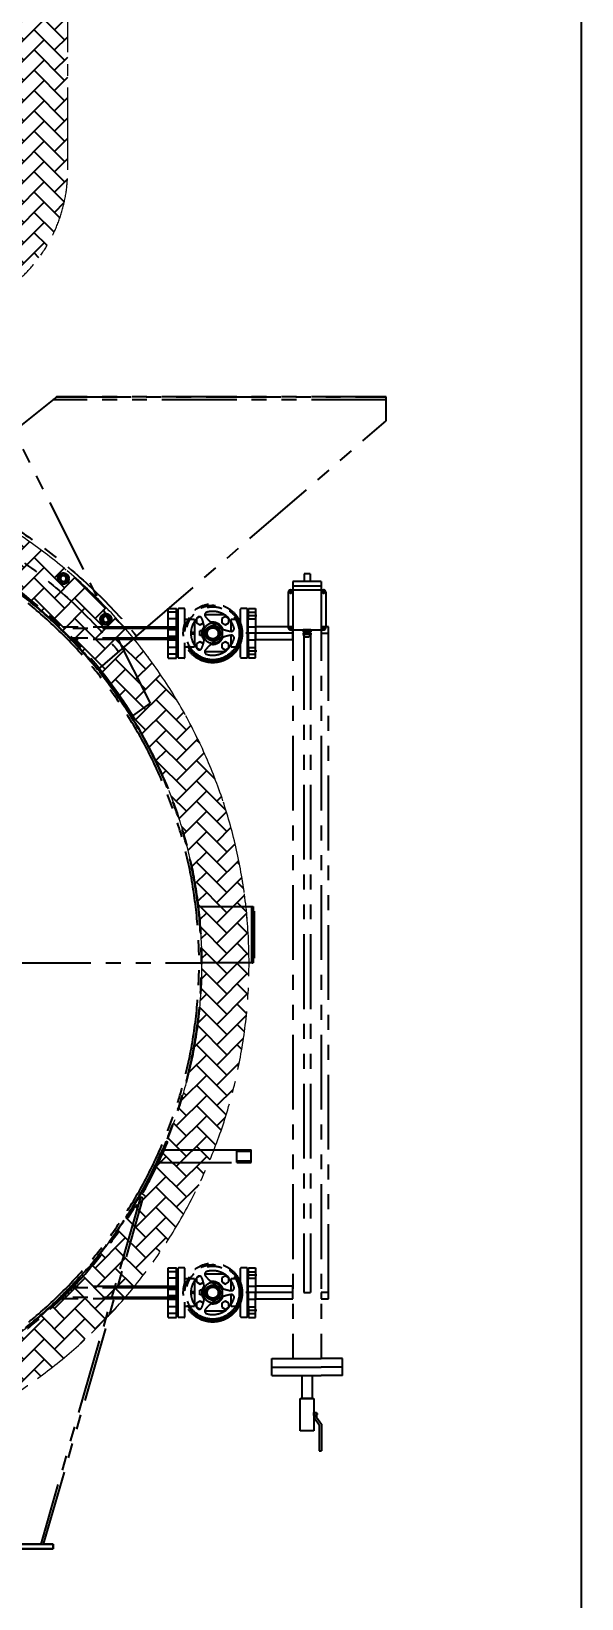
# Model space of a CAD drawing. Header units: millimetres. Extents: x -46397 to 283259, y -8690 to 23983.
# Drawn here: x -13670 to -12502, y 17925 to 21253 of the extents above; entities that cross this region are included whole.
import ezdxf

# ---------------------------------------------------------------- set-up
doc = ezdxf.new("R2010")
doc.units = ezdxf.units.MM
doc.linetypes.add('CENTER', pattern=[2, 1.25, -0.25, 0.25, -0.25])
doc.linetypes.add('PHANTOM', pattern=[63.5, 31.75, -6.35, 6.35, -6.35, 6.35, -6.35])
doc.layers.get('Defpoints').update_dxf_attribs({"lineweight": 0})
for name, color, linetype, lineweight in [('Dtext', 255, 'Continuous', 20), ('DUONGTAM', 1, 'CENTER', 0), ('PHANTOM 2', 8, 'Continuous', 0)]:
    doc.layers.add(name, color=color, linetype=linetype, lineweight=lineweight)
doc.styles.add('Chu va so', font='arial.ttf')
doc.styles.add('GHI CHÚ 1', font='isocp_IV25.ttf', dxfattribs={"width": 0.8})
doc.styles.add('TCVN', font='arial.ttf')
doc.dimstyles.new('1-30SCALE', dxfattribs={"dimtxt": 75, "dimasz": 75, "dimexe": 37.5, "dimexo": 30, "dimgap": 30, "dimtad": 1, "dimtoh": 1, "dimdec": 0, "dimdsep": 46, "dimtxsty": 'GHI CHÚ 1', "dimcen": 0.09, "dimclrd": 256, "dimclre": 256, "dimclrt": 2, "dimadec": 0, "dimazin": 0, "dimtfac": 1, "dimtdec": 0, "dimtofl": 0, "dimtmove": 0, "dimatfit": 3, "dimfxl": 1, "dimlwd": 0, "dimlwe": 0, "dimarcsym": 0})
pattern_1 = [(45, (0, 17679.127), (0, 43.10523), [91.44, -30.48]), (135, (21.553, 17700.68), (4e-15, 43.10523), [91.44, -30.48])]

# ---------------------------------------------------------------- blocks, each defined once
blk = doc.blocks.new('BO-3')
at = {"color": 251, "linetype": 'PHANTOM', "ltscale": 5, "extrusion": (0, 1, 0)}
for p, q in [((679.8, 2444), (436.8, 2250.7)), ((881.7, 1795.5), (560, 2438)), ((1382.3, 2440), (674.7, 2440)), ((682.3, 2446), (679.8, 2444)), ((1382.3, 2446), (682.3, 2446)), ((682.3, 2446), (1382.3, 2446)), ((1382.3, 2446), (1382.3, 2446)), ((1382.3, 2444), (1382.3, 2446)), ((1382.3, 2395), (1382.3, 2444)), ((852, 1937.8), (1382.3, 2395)), ((686.4, 2066.1), (696.8, 2072.1)), ((686.4, 2054.2), (686.4, 2066.1)), ((696.8, 2072.1), (707.1, 2066.1)), ((707.1, 2066.1), (707.1, 2054.2)), ((696.8, 2048.2), (686.4, 2054.2)), ((707.1, 2054.2), (696.8, 2048.2)), ((776.8, 1979.9), (787.1, 1985.9)), ((776.8, 1967.9), (776.8, 1979.9)), ((787.1, 1962), (776.8, 1967.9)), ((787.1, 1985.9), (797.5, 1979.9)), ((797.5, 1967.9), (787.1, 1962)), ((797.5, 1979.9), (797.5, 1967.9)), ((919, 1891.5), (919, 1996.5)), ((919, 1996.5), (937, 1996.5)), ((937, 1988.5), (919, 1988.5)), ((937, 1974.5), (919, 1974.5)), ((937, 1891.5), (937, 1996.5)), ((937, 1973), (939, 1973)), ((939, 1915), (939, 1973)), ((919, 1957.3), (686.5, 1957.3)), ((939, 1954.4), (689.5, 1954.4)), ((939, 1933.6), (710.3, 1933.6)), ((919, 1930.7), (713.1, 1930.7)), ((852, 1937.8), (769.6, 1866.7)), ((919, 1957.7), (939, 1957.7)), ((939, 1957.3), (919, 1957.3)), ((937, 1951), (919, 1951)), ((937, 1937), (919, 1937)), ((939, 1930.7), (919, 1930.7)), ((919, 1930.2), (939, 1930.2)), ((937, 1913.5), (919, 1913.5)), ((937, 1899.5), (919, 1899.5)), ((937, 1915), (939, 1915)), ((919, 1891.5), (937, 1891.5)), ((844.4, 1768.4), (881.7, 1795.5)), ((845.1, 1759.7), (848.5, 1761.8)), ((982.7, 1364), (983.7, 1364)), ((983.7, 1364), (1098, 1364)), ((1096, 1364), (1096, 1244)), ((1098, 1364), (1100, 1364)), ((1100, 1364), (1100, 1244)), ((1102, 1354), (1100, 1354)), ((1102, 1354), (1102, 1254)), ((991, 1244), (990, 1244)), ((1098, 1244), (991, 1244)), ((1098, 1244), (1100, 1244)), ((1102, 1254), (1100, 1254)), ((907.1, 847.3), (1065.3, 847.3)), ((918.3, 863.6), (914.6, 865.1)), ((1065.3, 820.6), (1065.3, 847.3)), ((1065.3, 847.3), (1095.3, 847.3)), ((1065.3, 844.3), (1095.3, 844.3)), ((1095.3, 820.6), (1095.3, 847.3)), ((894.9, 820.6), (1065.3, 820.6)), ((1065.3, 823.7), (1095.3, 823.7)), ((1065.3, 820.6), (1095.3, 820.6)), ((860.8, 747), (648.7, 10)), ((655, 10), (866.5, 745.1)), ((866.5, 745.1), (860.8, 747)), ((855.3, 727.8), (850.4, 729.4)), ((919, 491.5), (919, 596.5)), ((919, 596.5), (937, 596.5)), ((937, 588.5), (919, 588.5)), ((937, 574.5), (919, 574.5)), ((937, 491.5), (937, 596.5)), ((937, 573), (939, 573)), ((939, 515), (939, 573)), ((939, 533.6), (689.5, 533.6)), ((939, 554.4), (710.3, 554.4)), ((919, 557.3), (713.1, 557.3)), ((919, 557.7), (939, 557.7)), ((939, 557.3), (919, 557.3)), ((937, 551), (919, 551)), ((937, 537), (919, 537)), ((919, 530.7), (686.5, 530.7)), ((939, 530.7), (919, 530.7)), ((919, 530.2), (939, 530.2)), ((937, 513.5), (919, 513.5)), ((937, 499.5), (919, 499.5)), ((937, 515), (939, 515)), ((919, 491.5), (937, 491.5)), ((-675, 0), (675, 0)), ((648.7, 10), (443, 10)), ((675, 10), (655, 10)), ((675, 0), (675, 10))]:
    blk.add_line(p, q, dxfattribs=at)
at = {"color": 251, "linetype": 'PHANTOM', "ltscale": 5}
for p, q in [((1208, 2070.5), (1208, 2054.1)), ((1220.6, 2070.5), (1208, 2070.5)), ((1220.6, 2070.5), (1220.6, 2054.1)), ((1174.3, 2031.1), (1174.3, 1956.1)), ((1179.3, 2036.1), (1249.3, 2036.1)), ((1244.5, 2054.1), (1184, 2054.1)), ((1184, 2054.1), (1184, 2044.1)), ((1244.5, 2044.1), (1184, 2044.1)), ((1184, 2044.1), (1184, 404)), ((1244.5, 2054.1), (1244.5, 2040.2)), ((1244.5, 2044.1), (1244.5, 404)), ((1254.3, 2031.1), (1254.3, 1956.1)), ((939, 1965.9), (940.5, 1967.4)), ((939, 1922.1), (939, 1965.9)), ((940.5, 1893), (940.5, 1995)), ((953.5, 1996.5), (942, 1996.5)), ((955, 1964.6), (955, 1995)), ((975, 1973), (955, 1973)), ((975, 1973), (975, 1915)), ((986.3, 1979), (979.6, 1975.2)), ((979.6, 1975.2), (979.6, 1966.5)), ((979.6, 1966.5), (987.1, 1962.2)), ((987.1, 1962.2), (994, 1966.2)), ((1039.3, 1983), (997, 1983)), ((1040.9, 1979.5), (1033.4, 1975.2)), ((1033.4, 1975.2), (1033.4, 1966.5)), ((1033.4, 1966.5), (1040.9, 1962.2)), ((1048.4, 1975.2), (1040.9, 1979.5)), ((1040.9, 1962.2), (1048.4, 1966.5)), ((1048.4, 1966.5), (1048.4, 1975.2)), ((1073, 1973), (1053, 1973)), ((1053, 1948.2), (1053, 1973)), ((1073, 1964.6), (1073, 1995)), ((1086, 1996.5), (1074.5, 1996.5)), ((1087.4, 1981.6), (1107.3, 1981.6)), ((1087.5, 1893), (1087.5, 1995)), ((1089, 1965.9), (1087.5, 1967.4)), ((1089, 1944.1), (1089.1, 1974.2)), ((1089, 1922.1), (1089, 1965.9)), ((1089.5, 1974.6), (1105, 1974.6)), ((1089.6, 1974.6), (1089.6, 1996.6)), ((1089.6, 1996.6), (1105, 1996.6)), ((1089.6, 1988.6), (1105, 1988.6)), ((1105, 1996.6), (1105, 1944.1)), ((975, 1946), (967.5, 1946)), ((975, 1942), (967.5, 1942)), ((986.8, 1939), (986.8, 1949)), ((991, 1949), (986.8, 1949)), ((991, 1939), (986.8, 1939)), ((1053, 1915), (1053, 1939.8)), ((1105, 1944.1), (1083.9, 1944.1)), ((1089, 1944.1), (1089.1, 1914.1)), ((1089.1, 1958), (1105, 1958)), ((1089.1, 1930.3), (1105, 1930.3)), ((1105, 1957.6), (1105, 1930.6)), ((1184, 1957.6), (1105, 1957.6)), ((1105, 1891.6), (1105, 1944.1)), ((1184, 1944.1), (1105, 1944.1)), ((1105, 1930.6), (1184, 1930.6)), ((1179.3, 1951.1), (1249.3, 1951.1)), ((1184, 1930.6), (1184, 1957.6)), ((1206.3, 1951.1), (1206.3, 1947.1)), ((1222.3, 1951.1), (1206.3, 1951.1)), ((1222.3, 1951.1), (1206.3, 1951.1)), ((1222.3, 1947.1), (1206.3, 1947.1)), ((1206.3, 1945.1), (1206.3, 1941.1)), ((1222.3, 1945.1), (1206.3, 1945.1)), ((1222.3, 1941.1), (1206.3, 1941.1)), ((1206.3, 1941.1), (1210.3, 1936.1)), ((1207.3, 1939.9), (1207.3, 544)), ((1208.3, 1947.1), (1208.3, 1945.1)), ((1214.3, 1936.1), (1210.3, 1936.1)), ((1214.3, 1951.1), (1214.3, 1947.1)), ((1214.3, 1945.1), (1214.3, 1941.1)), ((1218.3, 1936.1), (1214.3, 1936.1)), ((1222.3, 1941.1), (1218.3, 1936.1)), ((1220.3, 1947.1), (1220.3, 1945.1)), ((1221.3, 1939.9), (1221.3, 544)), ((1222.3, 1951.1), (1222.3, 1947.1)), ((1222.3, 1945.1), (1222.3, 1941.1)), ((1259.5, 1957.6), (1244.5, 1957.6)), ((1244.5, 1957.6), (1244.5, 1944.1)), ((1244.5, 1944.1), (1259.5, 1944.1)), ((1259.5, 530.5), (1259.5, 1957.6)), ((939, 1922.1), (940.5, 1920.6)), ((955, 1893), (955, 1923.4)), ((955, 1915), (975, 1915)), ((957.7, 1914.5), (957.7, 1915)), ((958.3, 1914.5), (957.7, 1914.5)), ((958.3, 1914.5), (958.3, 1915)), ((958.9, 1914.5), (958.3, 1914.5)), ((987.1, 1925.8), (979.6, 1921.5)), ((979.6, 1921.5), (979.6, 1912.8)), ((979.6, 1912.8), (986.3, 1909)), ((994, 1921.8), (987.1, 1925.8)), ((997, 1905), (1039.3, 1905)), ((1040.9, 1925.8), (1033.4, 1921.5)), ((1033.4, 1921.5), (1033.4, 1912.8)), ((1033.4, 1912.8), (1040.9, 1908.5)), ((1048.4, 1921.5), (1040.9, 1925.8)), ((1040.9, 1908.5), (1048.4, 1912.8)), ((1048.4, 1912.8), (1048.4, 1921.5)), ((1053, 1915), (1073, 1915)), ((1073, 1893), (1073, 1923.4)), ((1087.4, 1906.6), (1107.3, 1906.6)), ((1089, 1922.1), (1087.5, 1920.6)), ((1089.5, 1913.6), (1105, 1913.6)), ((1089.6, 1913.6), (1089.6, 1891.6)), ((1089.6, 1899.6), (1105, 1899.6)), ((953.5, 1891.5), (942, 1891.5)), ((1086, 1891.5), (1074.5, 1891.5)), ((1089.6, 1891.6), (1105, 1891.6)), ((-991, 1244), (991, 1244)), ((939, 565.9), (940.5, 567.4)), ((939, 522.1), (939, 565.9)), ((940.5, 493), (940.5, 595)), ((953.5, 596.5), (942, 596.5)), ((955, 564.7), (955, 595)), ((975, 573), (955, 573)), ((975, 573), (975, 515)), ((986.3, 579.1), (979.6, 575.2)), ((979.6, 575.2), (979.6, 566.6)), ((979.6, 566.6), (987.1, 562.2)), ((987.1, 562.2), (994, 566.2)), ((1039.3, 583), (997, 583)), ((1040.9, 579.6), (1033.4, 575.2)), ((1033.4, 575.2), (1033.4, 566.6)), ((1033.4, 566.6), (1040.9, 562.2)), ((1048.4, 575.2), (1040.9, 579.6)), ((1040.9, 562.2), (1048.4, 566.6)), ((1048.4, 566.6), (1048.4, 575.2)), ((1073, 573), (1053, 573)), ((1053, 548.2), (1053, 573)), ((1073, 564.7), (1073, 595)), ((1086, 596.5), (1074.5, 596.5)), ((1087.4, 581.5), (1107.3, 581.5)), ((1087.5, 493), (1087.5, 595)), ((1089, 565.9), (1087.5, 567.4)), ((1089, 544), (1089.1, 574.1)), ((1089, 522.1), (1089, 565.9)), ((1089.5, 574.5), (1105, 574.5)), ((1089.6, 574.5), (1089.6, 596.5)), ((1089.6, 596.5), (1105, 596.5)), ((1089.6, 588.5), (1105, 588.5)), ((1105, 596.5), (1105, 544)), ((975, 546), (967.5, 546)), ((975, 542), (967.5, 542)), ((986.8, 539), (986.8, 549)), ((991, 549), (986.8, 549)), ((991, 539), (986.8, 539)), ((1053, 515), (1053, 539.8)), ((1105, 544), (1083.9, 544)), ((1089, 544), (1089.1, 514)), ((1089.1, 557.9), (1105, 557.9)), ((1105, 557.5), (1105, 530.5)), ((1184, 557.5), (1105, 557.5)), ((1105, 491.5), (1105, 544)), ((1184, 544), (1105, 544)), ((1184, 530.5), (1184, 557.5)), ((1207.3, 544), (1221.3, 544)), ((1259.5, 544), (1244.5, 544)), ((1244.5, 544), (1244.5, 530.5)), ((939, 522.1), (940.5, 520.6)), ((955, 493), (955, 523.4)), ((955, 515), (975, 515)), ((957.7, 514.5), (957.7, 515)), ((958.3, 514.5), (957.7, 514.5)), ((958.3, 514.5), (958.3, 515)), ((958.9, 514.5), (958.3, 514.5)), ((987.1, 525.8), (979.6, 521.5)), ((979.6, 521.5), (979.6, 512.8)), ((979.6, 512.8), (986.3, 509)), ((994, 521.8), (987.1, 525.8)), ((997, 505), (1039.3, 505)), ((1040.9, 525.8), (1033.4, 521.5)), ((1033.4, 521.5), (1033.4, 512.8)), ((1033.4, 512.8), (1040.9, 508.5)), ((1048.4, 521.5), (1040.9, 525.8)), ((1040.9, 508.5), (1048.4, 512.8)), ((1048.4, 512.8), (1048.4, 521.5)), ((1053, 515), (1073, 515)), ((1073, 493), (1073, 523.4)), ((1087.4, 506.5), (1107.3, 506.5)), ((1089, 522.1), (1087.5, 520.6)), ((1089.1, 530.2), (1105, 530.2)), ((1089.5, 513.5), (1105, 513.5)), ((1089.6, 513.5), (1089.6, 491.5)), ((1089.6, 499.5), (1105, 499.5)), ((1105, 530.5), (1184, 530.5)), ((1244.5, 530.5), (1259.5, 530.5)), ((953.5, 491.5), (942, 491.5)), ((1086, 491.5), (1074.5, 491.5)), ((1089.6, 491.5), (1105, 491.5)), ((1139.3, 404), (1244.5, 404)), ((1139.3, 368), (1139.3, 404)), ((1289.3, 404), (1244.5, 404)), ((1289.3, 368), (1289.3, 404)), ((1139.3, 386), (1244.5, 386)), ((1139.3, 368), (1184, 368)), ((1184, 368), (1244.5, 368)), ((1203.6, 368), (1224.9, 368)), ((1203.6, 319.3), (1203.6, 368)), ((1224.9, 368), (1224.9, 319.3)), ((1289.3, 386), (1244.5, 386)), ((1289.3, 368), (1244.5, 368)), ((1199.9, 319.3), (1228.6, 319.3)), ((1199.9, 250.5), (1199.9, 319.3)), ((1224.9, 319.3), (1203.6, 319.3)), ((1228.6, 319.3), (1228.6, 250.5)), ((1228.6, 289.7), (1234.4, 289.7)), ((1228.6, 282.9), (1228.6, 289.7)), ((1234.4, 282.9), (1228.6, 282.9)), ((1230.4, 276.4), (1230.4, 282.9)), ((1230.4, 276.4), (1239.8, 263.4)), ((1234.4, 289.7), (1234.4, 282.9)), ((1234.4, 287.4), (1236, 287.4)), ((1234.4, 285.2), (1234.4, 287.4)), ((1234.4, 285.2), (1234.4, 286.3)), ((1234.4, 286.3), (1234.4, 286.3)), ((1234.4, 286.3), (1234.4, 285.2)), ((1236, 285.2), (1234.4, 285.2)), ((1234.4, 285.2), (1234.4, 285.2)), ((1234.4, 282.9), (1234.4, 279.3)), ((1234.4, 279.3), (1244.8, 265)), ((1236, 287.4), (1236, 285.2)), ((1228.6, 250.5), (1199.9, 250.5)), ((1239.8, 263.4), (1239.8, 208)), ((1244.8, 265), (1244.8, 208)), ((1239.8, 208), (1244.8, 208)), ((-675, 10), (675, 10)), ((675, 0), (-675, 0)), ((675, 10), (675, 0))]:
    blk.add_line(p, q, dxfattribs=at)
at = {"color": 251, "linetype": 'PHANTOM', "ltscale": 5, "extrusion": (0, 0, -1)}
for centre, radius in [((0, 1244), 991), ((0, 1244), 990), ((0, 1244), 985), ((-696.8, 2060.2), 6), ((-787.1, 1973.9), 6)]:
    blk.add_circle(centre, radius, dxfattribs=at)
at = {"color": 251, "linetype": 'PHANTOM', "ltscale": 5}
for centre, radius in [((696.8, 2060.2), 12), ((696.8, 2060.2), 7), ((1179.3, 2031.1), 2.5), ((1249.3, 2031.1), 2.5), ((1014, 1944), 62.5), ((1014, 1944), 59.4), ((1014, 1944), 56.4), ((787.1, 1973.9), 12), ((787.1, 1973.9), 7), ((1014, 1944), 16), ((1014, 1944), 14), ((1014, 1944), 14), ((1014, 1944), 13), ((1014, 1944), 12.5), ((1014, 1944), 11.7), ((1014, 1944), 11.7), ((1179.3, 1956.1), 2.5), ((1249.3, 1956.1), 2.5), ((1014, 544), 62.5), ((1014, 544), 59.4), ((1014, 544), 56.4), ((1014, 544), 16), ((1014, 544), 14), ((1014, 544), 14), ((1014, 544), 13), ((1014, 544), 12.5), ((1014, 544), 11.7), ((1014, 544), 11.7)]:
    blk.add_circle(centre, radius, dxfattribs=at)
at = {"color": 251, "linetype": 'PHANTOM', "ltscale": 5, "extrusion": (0, 0, -1)}
for centre, radius, start, end in [((0, 1244), 990, 31.3922, 148.6078), ((-1.1, 1240.7), 1100, 113.3361, 140.6784), ((-1.1, 1240.7), 1050, 111.8651, 140.7474), ((0, 1244), 990, 202.5, 337.5)]:
    blk.add_arc(centre, radius, start, end, dxfattribs=at)
at = {"color": 251, "linetype": 'PHANTOM', "ltscale": 5}
for centre, radius, start, end in [((0, 1244), 990, 38.9763, 69.9111), ((0, 1244), 994, 31.3922, 55.7101), ((1179.3, 2031.1), 5, 90, 180), ((1249.3, 2031.1), 5, 0, 90), ((942, 1995), 1.5, 90, 180), ((953.5, 1995), 1.5, 0, 90), ((1014, 1944), 46.5, 133.9148, 226.0852), ((1014, 1944), 21, 92.284, 147.716), ((1014, 1944), 46.5, 13.9148, 106.0852), ((1014, 1944), 23.5, 90, 98.894), ((1014, 1944), 21, 90, 92.3276), ((1014, 1944), 23.5, 21.1067, 90), ((1014, 1944), 21, 27.6724, 90), ((1074.5, 1995), 1.5, 90, 180), ((1086, 1995), 1.5, 0, 90), ((1089.1, 1974.6), 0.48, 270, 0), ((0, 1244), 990, 43.9186, 46.0956), ((1014, 1944), 23.5, 141.1061, 218.894), ((1014, 1944), 21, 147.6724, 212.3276), ((1014, 1944), 21, 212.284, 267.716), ((1014, 1944), 46.5, 253.9148, 346.0852), ((1014, 1944), 23.5, 261.106, 338.8938), ((1014, 1944), 21, 267.6724, 332.3276), ((1014, 1944), 21, 332.284, 27.716), ((1179.3, 1956.1), 5, 180, 270), ((1249.3, 1956.1), 5, 270, 0), ((1089.1, 1913.6), 0.48, 0, 90), ((942, 1893), 1.5, 180, 270), ((953.5, 1893), 1.5, 270, 0), ((1074.5, 1893), 1.5, 180, 270), ((1086, 1893), 1.5, 270, 0), ((0, 1244), 994, 202.5, 337.5), ((0, 1244), 990, 334.683, 336.3808), ((942, 595), 1.5, 90, 180), ((953.5, 595), 1.5, 0, 90), ((1014, 544), 46.5, 133.9148, 226.0852), ((1014, 544), 46.5, 13.9148, 106.0852), ((1014, 544), 23.5, 90, 98.894), ((1014, 544), 23.5, 21.1067, 90), ((1074.5, 595), 1.5, 90, 180), ((1086, 595), 1.5, 0, 90), ((1089.1, 574.5), 0.48, 270, 0), ((0, 1244), 990, 313.9041, 316.0811), ((1014, 544), 23.5, 141.1061, 218.894), ((1014, 544), 21, 147.6724, 212.3276), ((1014, 544), 21, 92.284, 147.716), ((1014, 544), 21, 212.284, 267.716), ((1014, 544), 46.5, 253.9148, 346.0852), ((1014, 544), 23.5, 261.106, 338.8938), ((1014, 544), 21, 90, 92.3276), ((1014, 544), 21, 267.6724, 332.3276), ((1014, 544), 21, 27.6724, 90), ((1014, 544), 21, 332.284, 27.716), ((1089.1, 513.5), 0.48, 0, 90), ((942, 493), 1.5, 180, 270), ((953.5, 493), 1.5, 270, 0), ((1074.5, 493), 1.5, 180, 270), ((1086, 493), 1.5, 270, 0)]:
    blk.add_arc(centre, radius, start, end, dxfattribs=at)
for points, knots in [([(990.9, 1975.5), (990.8, 1975.9), (990.5, 1976.3), (990, 1977.1), (989.7, 1977.4), (989.2, 1977.9), (989, 1978), (988.6, 1978.3), (988.4, 1978.4), (987.8, 1978.7), (987.4, 1978.8), (986.7, 1979), (986.5, 1979), (986, 1979.1), (985.8, 1979.1), (985.3, 1979.1), (985.1, 1979.1), (984.6, 1979), (984.4, 1978.9), (983.7, 1978.8), (983.3, 1978.6), (982.7, 1978.2), (982.5, 1978.1), (982.1, 1977.8), (981.9, 1977.7), (981.7, 1977.5)], [0.00000022, 0.00000022, 0.00000022, 0.00000022, 0.00140341, 0.00140341, 0.00280661, 0.00280661, 0.00350821, 0.00350821, 0.00420981, 0.00420981, 0.005613, 0.005613, 0.0063146, 0.0063146, 0.0070162, 0.0070162, 0.00771779, 0.00771779, 0.00841939, 0.00841939, 0.00982259, 0.00982259, 0.01052419, 0.01052419, 0.01122578, 0.01122578, 0.01122578, 0.01122578]), ([(996.2, 1955.2), (996, 1957), (995.7, 1958.7), (995, 1962.2), (994.6, 1963.9), (993.8, 1967.3), (993.3, 1969), (992.2, 1972.3), (991.6, 1973.9), (990.9, 1975.5)], [0.0439983, 0.0439983, 0.0439983, 0.0439983, 0.04937679, 0.04937679, 0.05475527, 0.05475527, 0.06013376, 0.06013376, 0.06551224, 0.06551224, 0.06551224, 0.06551224]), ([(1001.1, 1988.7), (1000.6, 1988.5), (1000.2, 1988.4), (999.6, 1988), (999.4, 1987.9), (999, 1987.6), (998.9, 1987.4), (998.5, 1987.1), (998.4, 1986.9), (998.1, 1986.6), (998, 1986.4), (997.6, 1985.8), (997.4, 1985.4), (997.1, 1984.5), (997, 1984), (997, 1983.3), (997, 1983.1), (997, 1982.6), (997.1, 1982.4), (997.1, 1982), (997.2, 1981.8), (997.3, 1981.3), (997.4, 1981.1), (997.7, 1980.5), (997.9, 1980.1), (998.2, 1979.7)], [0.00000021, 0.00000021, 0.00000021, 0.00000021, 0.00140383, 0.00140383, 0.00210564, 0.00210564, 0.00280745, 0.00280745, 0.00350926, 0.00350926, 0.00421107, 0.00421107, 0.00561469, 0.00561469, 0.00701831, 0.00701831, 0.00772012, 0.00772012, 0.00842194, 0.00842194, 0.00912375, 0.00912375, 0.00982556, 0.00982556, 0.01122918, 0.01122918, 0.01122918, 0.01122918]), ([(998.2, 1979.7), (1000.4, 1977), (1002.7, 1974.4), (1006.4, 1970.7), (1007.7, 1969.5), (1010.4, 1967.2), (1011.7, 1966.1), (1013.2, 1965)], [0.00000026, 0.00000026, 0.00000026, 0.00000026, 0.01074435, 0.01074435, 0.0161164, 0.0161164, 0.02148845, 0.02148845, 0.02148845, 0.02148845]), ([(990.9, 1912.5), (992.2, 1915.7), (993.3, 1919.1), (994.6, 1924.1), (995, 1925.8), (995.7, 1929.3), (996, 1931), (996.2, 1932.8)], [0.00000022, 0.00000022, 0.00000022, 0.00000022, 0.01074431, 0.01074431, 0.01611636, 0.01611636, 0.02148841, 0.02148841, 0.02148841, 0.02148841]), ([(1032.6, 1953.8), (1034.2, 1953.1), (1035.9, 1952.5), (1039.2, 1951.3), (1040.9, 1950.8), (1046, 1949.4), (1049.4, 1948.7), (1052.8, 1948.2)], [0.04402767, 0.04402767, 0.04402767, 0.04402767, 0.04943433, 0.04943433, 0.054841, 0.054841, 0.06565433, 0.06565433, 0.06565433, 0.06565433]), ([(1052.8, 1939.8), (1049.4, 1939.3), (1046, 1938.6), (1041.7, 1937.4), (1040.9, 1937.2), (1039.2, 1936.7), (1038.4, 1936.4), (1035.9, 1935.5), (1034.2, 1934.9), (1032.6, 1934.2)], [-0.04421542, -0.04421542, -0.04421542, -0.04421542, -0.03340233, -0.03340233, -0.03069906, -0.03069906, -0.02799578, -0.02799578, -0.02258924, -0.02258924, -0.02258924, -0.02258924]), ([(1052.8, 1948.2), (1053.3, 1948.1), (1053.7, 1948.1), (1054.6, 1948.2), (1055.1, 1948.3), (1055.7, 1948.6), (1055.9, 1948.6), (1056.3, 1948.8), (1056.5, 1949), (1057.1, 1949.3), (1057.5, 1949.6), (1057.9, 1950.1), (1058.1, 1950.3), (1058.4, 1950.7), (1058.5, 1950.9), (1058.7, 1951.3), (1058.8, 1951.5), (1059, 1951.9), (1059, 1952.2), (1059.2, 1952.8), (1059.3, 1953.3), (1059.3, 1954), (1059.3, 1954.3), (1059.2, 1954.7), (1059.2, 1955), (1059.1, 1955.2)], [0.00000021, 0.00000021, 0.00000021, 0.00000021, 0.0014034, 0.0014034, 0.0028066, 0.0028066, 0.00350819, 0.00350819, 0.00420979, 0.00420979, 0.00561299, 0.00561299, 0.00631458, 0.00631458, 0.00701618, 0.00701618, 0.00771778, 0.00771778, 0.00841938, 0.00841938, 0.00982257, 0.00982257, 0.01052417, 0.01052417, 0.01122577, 0.01122577, 0.01122577, 0.01122577]), ([(1059.1, 1932.8), (1059.2, 1933.3), (1059.3, 1933.7), (1059.3, 1934.4), (1059.3, 1934.7), (1059.2, 1935.1), (1059.2, 1935.4), (1059, 1935.8), (1059, 1936.1), (1058.8, 1936.5), (1058.7, 1936.7), (1058.4, 1937.3), (1058.1, 1937.7), (1057.5, 1938.4), (1057.1, 1938.7), (1056.5, 1939), (1056.3, 1939.2), (1055.9, 1939.4), (1055.7, 1939.4), (1055.3, 1939.6), (1055.1, 1939.7), (1054.6, 1939.8), (1054.4, 1939.8), (1053.7, 1939.9), (1053.3, 1939.9), (1052.8, 1939.8)], [0.0000002, 0.0000002, 0.0000002, 0.0000002, 0.00140382, 0.00140382, 0.00210564, 0.00210564, 0.00280745, 0.00280745, 0.00350926, 0.00350926, 0.00421107, 0.00421107, 0.00561469, 0.00561469, 0.00701831, 0.00701831, 0.00772012, 0.00772012, 0.00842193, 0.00842193, 0.00912374, 0.00912374, 0.00982555, 0.00982555, 0.01122917, 0.01122917, 0.01122917, 0.01122917]), ([(981.7, 1910.5), (982.1, 1910.2), (982.5, 1909.9), (983.1, 1909.5), (983.3, 1909.4), (983.7, 1909.3), (983.9, 1909.2), (984.4, 1909.1), (984.6, 1909), (985.1, 1908.9), (985.3, 1908.9), (986, 1908.9), (986.5, 1909), (987.4, 1909.2), (987.8, 1909.3), (988.4, 1909.6), (988.6, 1909.7), (989, 1910), (989.2, 1910.1), (989.5, 1910.4), (989.7, 1910.6), (990, 1910.9), (990.1, 1911.1), (990.5, 1911.7), (990.8, 1912.1), (990.9, 1912.5)], [0.00000027, 0.00000027, 0.00000027, 0.00000027, 0.0014039, 0.0014039, 0.00210571, 0.00210571, 0.00280752, 0.00280752, 0.00350933, 0.00350933, 0.00421114, 0.00421114, 0.00561476, 0.00561476, 0.00701838, 0.00701838, 0.00772019, 0.00772019, 0.008422, 0.008422, 0.00912382, 0.00912382, 0.00982563, 0.00982563, 0.01122925, 0.01122925, 0.01122925, 0.01122925]), ([(998.2, 1908.3), (997.9, 1907.9), (997.7, 1907.5), (997.3, 1906.7), (997.2, 1906.3), (997.1, 1905.6), (997, 1905.4), (997, 1904.9), (997, 1904.7), (997, 1904), (997.1, 1903.5), (997.3, 1902.9), (997.4, 1902.7), (997.6, 1902.2), (997.7, 1902), (997.9, 1901.6), (998.1, 1901.4), (998.4, 1901.1), (998.5, 1900.9), (999, 1900.4), (999.4, 1900.1), (1000, 1899.8), (1000.2, 1899.7), (1000.7, 1899.5), (1000.9, 1899.4), (1001.1, 1899.3)], [0.00000026, 0.00000026, 0.00000026, 0.00000026, 0.00140345, 0.00140345, 0.00280665, 0.00280665, 0.00350825, 0.00350825, 0.00420985, 0.00420985, 0.00561304, 0.00561304, 0.00631464, 0.00631464, 0.00701624, 0.00701624, 0.00771783, 0.00771783, 0.00841943, 0.00841943, 0.00982263, 0.00982263, 0.01052422, 0.01052422, 0.01122582, 0.01122582, 0.01122582, 0.01122582]), ([(1013.2, 1923), (1011.7, 1921.9), (1010.4, 1920.8), (1007.7, 1918.5), (1006.4, 1917.3), (1002.7, 1913.6), (1000.4, 1911), (998.2, 1908.3)], [0.00000123, 0.00000123, 0.00000123, 0.00000123, 0.00537328, 0.00537328, 0.01074533, 0.01074533, 0.02148942, 0.02148942, 0.02148942, 0.02148942]), ([(990.9, 575.5), (990.8, 576), (990.5, 576.4), (990, 577.1), (989.7, 577.5), (989.2, 577.9), (989, 578), (988.6, 578.3), (988.4, 578.4), (987.8, 578.7), (987.4, 578.9), (986.7, 579), (986.5, 579.1), (986, 579.1), (985.8, 579.1), (985.3, 579.1), (985.1, 579.1), (984.6, 579), (984.4, 579), (983.7, 578.8), (983.3, 578.6), (982.7, 578.3), (982.5, 578.1), (982.1, 577.8), (981.9, 577.7), (981.7, 577.5)], [0.00000022, 0.00000022, 0.00000022, 0.00000022, 0.00140341, 0.00140341, 0.00280661, 0.00280661, 0.00350821, 0.00350821, 0.00420981, 0.00420981, 0.005613, 0.005613, 0.0063146, 0.0063146, 0.0070162, 0.0070162, 0.00771779, 0.00771779, 0.00841939, 0.00841939, 0.00982259, 0.00982259, 0.01052419, 0.01052419, 0.01122578, 0.01122578, 0.01122578, 0.01122578]), ([(996.2, 555.2), (996, 557), (995.7, 558.7), (995, 562.2), (994.6, 563.9), (993.8, 567.3), (993.3, 569), (992.2, 572.3), (991.6, 573.9), (990.9, 575.5)], [0.0439983, 0.0439983, 0.0439983, 0.0439983, 0.04937679, 0.04937679, 0.05475527, 0.05475527, 0.06013376, 0.06013376, 0.06551224, 0.06551224, 0.06551224, 0.06551224]), ([(1001.1, 588.7), (1000.6, 588.6), (1000.2, 588.4), (999.6, 588), (999.4, 587.9), (999, 587.6), (998.9, 587.5), (998.5, 587.1), (998.4, 587), (998.1, 586.6), (998, 586.4), (997.6, 585.8), (997.4, 585.4), (997.1, 584.5), (997, 584.1), (997, 583.4), (997, 583.1), (997, 582.7), (997.1, 582.5), (997.1, 582), (997.2, 581.8), (997.3, 581.3), (997.4, 581.1), (997.7, 580.5), (997.9, 580.1), (998.2, 579.8)], [0.00000021, 0.00000021, 0.00000021, 0.00000021, 0.00140383, 0.00140383, 0.00210564, 0.00210564, 0.00280745, 0.00280745, 0.00350926, 0.00350926, 0.00421107, 0.00421107, 0.00561469, 0.00561469, 0.00701831, 0.00701831, 0.00772012, 0.00772012, 0.00842194, 0.00842194, 0.00912375, 0.00912375, 0.00982556, 0.00982556, 0.01122918, 0.01122918, 0.01122918, 0.01122918]), ([(998.2, 579.8), (1000.4, 577), (1002.7, 574.4), (1006.4, 570.7), (1007.7, 569.5), (1010.4, 567.2), (1011.7, 566.1), (1013.2, 565)], [0.00000026, 0.00000026, 0.00000026, 0.00000026, 0.01074435, 0.01074435, 0.0161164, 0.0161164, 0.02148845, 0.02148845, 0.02148845, 0.02148845]), ([(990.9, 512.5), (992.2, 515.8), (993.3, 519.1), (994.6, 524.2), (995, 525.9), (995.7, 529.3), (996, 531.1), (996.2, 532.8)], [0.00000022, 0.00000022, 0.00000022, 0.00000022, 0.01074431, 0.01074431, 0.01611636, 0.01611636, 0.02148841, 0.02148841, 0.02148841, 0.02148841]), ([(1032.6, 553.8), (1034.2, 553.1), (1035.9, 552.5), (1039.2, 551.3), (1040.9, 550.8), (1046, 549.4), (1049.4, 548.7), (1052.8, 548.2)], [0.04402767, 0.04402767, 0.04402767, 0.04402767, 0.04943433, 0.04943433, 0.054841, 0.054841, 0.06565433, 0.06565433, 0.06565433, 0.06565433]), ([(1052.8, 539.8), (1049.4, 539.3), (1046, 538.6), (1041.7, 537.5), (1040.9, 537.2), (1039.2, 536.7), (1038.4, 536.4), (1035.9, 535.6), (1034.2, 534.9), (1032.6, 534.3)], [-0.04421542, -0.04421542, -0.04421542, -0.04421542, -0.03340233, -0.03340233, -0.03069906, -0.03069906, -0.02799578, -0.02799578, -0.02258924, -0.02258924, -0.02258924, -0.02258924]), ([(1052.8, 548.2), (1053.3, 548.2), (1053.7, 548.2), (1054.6, 548.3), (1055.1, 548.4), (1055.7, 548.6), (1055.9, 548.7), (1056.3, 548.9), (1056.5, 549), (1057.1, 549.4), (1057.5, 549.7), (1057.9, 550.2), (1058.1, 550.3), (1058.4, 550.7), (1058.5, 550.9), (1058.7, 551.3), (1058.8, 551.5), (1059, 552), (1059, 552.2), (1059.2, 552.9), (1059.3, 553.3), (1059.3, 554), (1059.3, 554.3), (1059.2, 554.8), (1059.2, 555), (1059.1, 555.2)], [0.00000021, 0.00000021, 0.00000021, 0.00000021, 0.0014034, 0.0014034, 0.0028066, 0.0028066, 0.00350819, 0.00350819, 0.00420979, 0.00420979, 0.00561299, 0.00561299, 0.00631458, 0.00631458, 0.00701618, 0.00701618, 0.00771778, 0.00771778, 0.00841938, 0.00841938, 0.00982257, 0.00982257, 0.01052417, 0.01052417, 0.01122577, 0.01122577, 0.01122577, 0.01122577]), ([(1059.1, 532.8), (1059.2, 533.3), (1059.3, 533.8), (1059.3, 534.5), (1059.3, 534.7), (1059.2, 535.2), (1059.2, 535.4), (1059, 535.9), (1059, 536.1), (1058.8, 536.5), (1058.7, 536.7), (1058.4, 537.3), (1058.1, 537.7), (1057.5, 538.4), (1057.1, 538.7), (1056.5, 539.1), (1056.3, 539.2), (1055.9, 539.4), (1055.7, 539.5), (1055.3, 539.6), (1055.1, 539.7), (1054.6, 539.8), (1054.4, 539.8), (1053.7, 539.9), (1053.3, 539.9), (1052.8, 539.8)], [0.0000002, 0.0000002, 0.0000002, 0.0000002, 0.00140382, 0.00140382, 0.00210564, 0.00210564, 0.00280745, 0.00280745, 0.00350926, 0.00350926, 0.00421107, 0.00421107, 0.00561469, 0.00561469, 0.00701831, 0.00701831, 0.00772012, 0.00772012, 0.00842193, 0.00842193, 0.00912374, 0.00912374, 0.00982555, 0.00982555, 0.01122917, 0.01122917, 0.01122917, 0.01122917]), ([(981.7, 510.5), (982.1, 510.2), (982.5, 509.9), (983.1, 509.6), (983.3, 509.5), (983.7, 509.3), (983.9, 509.2), (984.4, 509.1), (984.6, 509), (985.1, 509), (985.3, 509), (986, 508.9), (986.5, 509), (987.4, 509.2), (987.8, 509.3), (988.4, 509.7), (988.6, 509.8), (989, 510), (989.2, 510.2), (989.5, 510.5), (989.7, 510.6), (990, 511), (990.1, 511.1), (990.5, 511.7), (990.8, 512.1), (990.9, 512.5)], [0.00000027, 0.00000027, 0.00000027, 0.00000027, 0.0014039, 0.0014039, 0.00210571, 0.00210571, 0.00280752, 0.00280752, 0.00350933, 0.00350933, 0.00421114, 0.00421114, 0.00561476, 0.00561476, 0.00701838, 0.00701838, 0.00772019, 0.00772019, 0.008422, 0.008422, 0.00912382, 0.00912382, 0.00982563, 0.00982563, 0.01122925, 0.01122925, 0.01122925, 0.01122925]), ([(998.2, 508.3), (997.9, 507.9), (997.7, 507.6), (997.3, 506.7), (997.2, 506.3), (997.1, 505.6), (997, 505.4), (997, 504.9), (997, 504.7), (997, 504), (997.1, 503.6), (997.3, 502.9), (997.4, 502.7), (997.6, 502.3), (997.7, 502.1), (997.9, 501.7), (998.1, 501.5), (998.4, 501.1), (998.5, 500.9), (999, 500.4), (999.4, 500.1), (1000, 499.8), (1000.2, 499.7), (1000.7, 499.5), (1000.9, 499.4), (1001.1, 499.4)], [0.00000026, 0.00000026, 0.00000026, 0.00000026, 0.00140345, 0.00140345, 0.00280665, 0.00280665, 0.00350825, 0.00350825, 0.00420985, 0.00420985, 0.00561304, 0.00561304, 0.00631464, 0.00631464, 0.00701624, 0.00701624, 0.00771783, 0.00771783, 0.00841943, 0.00841943, 0.00982263, 0.00982263, 0.01052422, 0.01052422, 0.01122582, 0.01122582, 0.01122582, 0.01122582]), ([(1013.2, 523.1), (1011.7, 522), (1010.4, 520.9), (1007.7, 518.5), (1006.4, 517.3), (1002.7, 513.7), (1000.4, 511.1), (998.2, 508.3)], [0.00000123, 0.00000123, 0.00000123, 0.00000123, 0.00537328, 0.00537328, 0.01074533, 0.01074533, 0.02148942, 0.02148942, 0.02148942, 0.02148942])]:
    blk.add_open_spline(points, degree=3, knots=knots, dxfattribs=at)
for points in [[(1013.2, 1965), (1016.1, 1962.7), (1022.4, 1958.5), (1029.1, 1955.2), (1032.6, 1953.8)], [(996.2, 1932.8), (996.7, 1936.5), (997.2, 1944), (996.7, 1951.5), (996.2, 1955.2)], [(1032.6, 1934.2), (1029.1, 1932.8), (1022.4, 1929.5), (1016.1, 1925.3), (1013.2, 1923)], [(996.2, 532.8), (996.7, 536.6), (997.2, 544), (996.7, 551.5), (996.2, 555.2)], [(1013.2, 565), (1016.1, 562.7), (1022.4, 558.5), (1029.1, 555.2), (1032.6, 553.8)], [(1032.6, 534.3), (1029.1, 532.8), (1022.4, 529.5), (1016.1, 525.4), (1013.2, 523.1)]]:
    blk.add_open_spline(points, degree=3, dxfattribs=at)
blk = doc.blocks.new('*D1635')
at = {"layer": 'Defpoints', "color": 0, "transparency": 16777216}
for p in [(-15246.5, 19816.3), (-13351.7, 18734.2)]:
    blk.add_point(p, dxfattribs=at)
at = {"layer": 'PHANTOM 2', "linetype": 'Continuous', "lineweight": 0, "transparency": 16777216}
for p, q in [((-15701.9, 19905.5), (-15402.8, 19905.5)), ((-15402.8, 19905.5), (-15324.6, 19860.9))]:
    blk.add_line(p, q, dxfattribs=at)
at = {"layer": 'PHANTOM 2', "lineweight": 0, "transparency": 16777216}
for p, q in [((-14299.1, 19275.1), (-14299.1, 19275.3)), ((-14299.1, 19275.2), (-14299, 19275.2))]:
    blk.add_line(p, q, dxfattribs=at)
at = {"layer": 'PHANTOM 2', "transparency": 16777216}
blk.add_solid([(-15317.2, 19873.9), (-15332, 19847.9), (-15246.5, 19816.3)], dxfattribs=at)
at = {"layer": 'PHANTOM 2', "color": 2, "transparency": 16777216, "insert": (-15567.3, 19984.9), "char_height": 95, "attachment_point": 5, "style": 'GHI CHÚ 1'}
blk.add_mtext('∅2182', dxfattribs=at)
blk = doc.blocks.new('*U1840')
at = {"lineweight": 25}
blk.add_lwpolyline([(0, 0), (12669.1, 0), (12669.1, 10976), (0, 10976)], close=True, dxfattribs=at)
at = {"layer": 'Dtext', "ltscale": 0.1}
for tag, p, height, style in [('REV_3', (12777, 4122.6), 73, 'TCVN'), ('FOR_APPROVAL3', (13506.9, 4117.5, -0.7), 87.6, 'TCVN'), ('REV_2', (12777, 3850.1), 73, 'TCVN'), ('FOR_APPROVAL2', (13506.9, 3845, -0.7), 87.6, 'TCVN'), ('REV_1', (12777, 3577.7), 73, 'TCVN'), ('FOR_APPROVAL1', (13506.9, 3572.6, -0.6), 87.6, 'TCVN'), ('REV_0', (12777, 3305.2), 73, 'TCVN'), ('NGUOI_VE', (14284.4, 3301.3, -0.6), 87.6, 'TCVN'), ('NGUOI_KIEM_2', (15058.3, 3301.3, -0.7), 87.6, 'TCVN'), ('NGUOI_DUYET', (15993.1, 3301.3, -0.7), 87.6, 'TCVN'), ('1.1_A4', (16040, 166.2, -0.7), 87.6, 'Chu va so'), ('A4_A4', (16331.4, 166.2, -0.7), 87.6, 'Chu va so'), ('REV.', (16571.4, 166.2, -0.7), 87.6, 'Chu va so')]:
    blk.add_attdef(tag, p, '', height=height, dxfattribs=dict(at, style=style))
for tag, p, height, style, width in [('NGAY_REV03', (12962, 4117.5, -0.7), 75.9, 'TCVN', 0.95), ('NGAY_REV02', (12962, 3845, -0.7), 75.9, 'TCVN', 0.95), ('NGAY_REV01', (12962, 3572.6, -0.7), 75.9, 'TCVN', 0.95), ('NGAY_REV0', (12962, 3300.1, -0.7), 75.9, 'TCVN', 0.95), ('DWD.NO', (12955.2, 71, -0.7), 116.8, 'Chu va so', 0.85)]:
    blk.add_attdef(tag, p, '', height=height, dxfattribs=dict(at, style=style, width=width))
at = {"layer": 'Dtext', "lineweight": 25, "ltscale": 0.1, "style": 'Chu va so'}
for tag, p, height in [('PROJECT_CODE', (13799.1, 1372), 175.1), ('TITLE1', (13040.6, 1046.3, -0.7), 116.8), ('TITLE2', (13040.6, 771.7, -0.7), 116.8), ('TITLE3', (13040.6, 499.3, -0.7), 116.8)]:
    blk.add_attdef(tag, p, '', height=height, dxfattribs=at)

msp = doc.modelspace()

# ---------------------------------------------------------------- hatches: boundary and pattern name
h = msp.add_hatch()
h.set_pattern_fill('AR-HBONE', color=1, scale=0.3)
h.set_pattern_definition(pattern_1)
h.paths.add_polyline_path([(-15390.06, 19275.21, 1), (-13208.06, 19275.21, 1)])
h.paths.add_polyline_path([(-13308.06, 19275.21, -1), (-15290.06, 19275.21, -1)], flags=16)

# ---------------------------------------------------------------- linework, layer by layer
at = {"layer": 'DUONGTAM', "color": 5, "lineweight": 0, "ltscale": 100}
for points in [[(-15390.06, 19275.21, 1), (-13208.06, 19275.21, 1)], [(-15290.06, 19275.21, 1), (-13308.06, 19275.21, 1)]]:
    msp.add_lwpolyline(points, format="xyb", close=True, dxfattribs=at)
at = {"layer": 'DUONGTAM', "color": 5, "lineweight": 0, "ltscale": 100, "extrusion": (0, 0, -1)}
msp.add_circle((14299.06, 19275.21, 1.5), 1091, dxfattribs=at)

# ---------------------------------------------------------------- block references
msp.add_blockref('BO-3', (-14299.06, 18031.21, -1.5))

# ---------------------------------------------------------------- dimensions: what is measured, and where the dimension line sits
at = {"layer": 'PHANTOM 2'}
dim = msp.add_diameter_dim_2p(p1=(-13351.66, 18734.17), p2=(-15246.45, 19816.26), dimstyle='1-30SCALE', override={"dimtxt": 95, "dimasz": 90, "dimexe": 30, "dimtmove": 1}, dxfattribs=at)
dim.commit()
dim.dimension.update_dxf_attribs({"geometry": '*D1635', "text_midpoint": (-15567.33, 19984.88)})

# ---------------------------------------------------------------- next in the draw order: block references
at = {"xscale": 0.9084576280678549, "yscale": 0.9084576280678549, "zscale": 0.9084576280678549}
msp.add_blockref('*U1840', (-24011.18, 13403.99), dxfattribs=at)

# ---------------------------------------------------------------- next in the draw order: hatches: boundary and pattern name
h = msp.add_hatch()
h.set_pattern_fill('AR-HBONE', color=1, scale=0.3)
h.set_pattern_definition(pattern_1)
edge = h.paths.add_edge_path()
edge.add_arc((-13902.92, 22560.31), 309.87, 359.66665, 423.11697)
edge.add_arc((-14299.06, 21778.84), 1186, 63.1183, 116.88159)
edge.add_arc((-14695.19, 22560.3), 309.87, 116.88283, 180.33314)
edge.add_line((-15005.06, 22558.5), (-15005.06, 20959.16))
edge.add_arc((-14695.19, 20957.35), 309.87, 179.66663, 243.11695)
edge.add_arc((-14299.06, 21738.82), 1186, 243.11829, 296.88158)
edge.add_arc((-13902.92, 20957.35), 309.87, 296.88281, 360.33312)
edge.add_line((-13593.06, 20959.16), (-13593.06, 22558.5))
edge = h.paths.add_edge_path(flags=16)
edge.add_arc((-14695.19, 20957.35), 209.87, 179.59492, 243.11695, ccw=False)
edge.add_line((-14905.06, 20958.84), (-14905.06, 22558.82))
edge.add_arc((-14695.19, 22560.31), 209.87, 116.88305, 180.40508, ccw=False)
edge.add_arc((-14299.06, 21778.84), 1086, 63.11836, 116.88165, ccw=False)
edge.add_arc((-13902.92, 22560.31), 209.87, -0.40506, 63.11697, ccw=False)
edge.add_line((-13693.06, 22558.82), (-13693.06, 20958.84))
edge.add_arc((-13902.92, 20957.35), 209.87, -63.11697, 0.40506, ccw=False)
edge.add_arc((-14299.06, 21738.81), 1086, 243.11835, 296.88164, ccw=False)

# ---------------------------------------------------------------- next in the draw order: linework, layer by layer
at = {"layer": 'DUONGTAM', "color": 5, "lineweight": 0, "ltscale": 100, "elevation": -1.5}
msp.add_lwpolyline([(-15005.06, 22508.83), (-15005.06, 21008.83), (-15005.06, 20959.16, 0.2841515), (-14835.31, 20680.97, 0.2389867), (-13762.81, 20680.97, 0.2841515), (-13593.06, 20959.16), (-13593.06, 21008.83), (-13593.06, 22508.83), (-13593.06, 22558.5, 0.2841515), (-13762.81, 22836.69, 0.2389867), (-14835.31, 22836.69, 0.2841515), (-15005.06, 22558.5)], format="xyb", close=True, dxfattribs=at)

doc.saveas('drawing.dxf')
